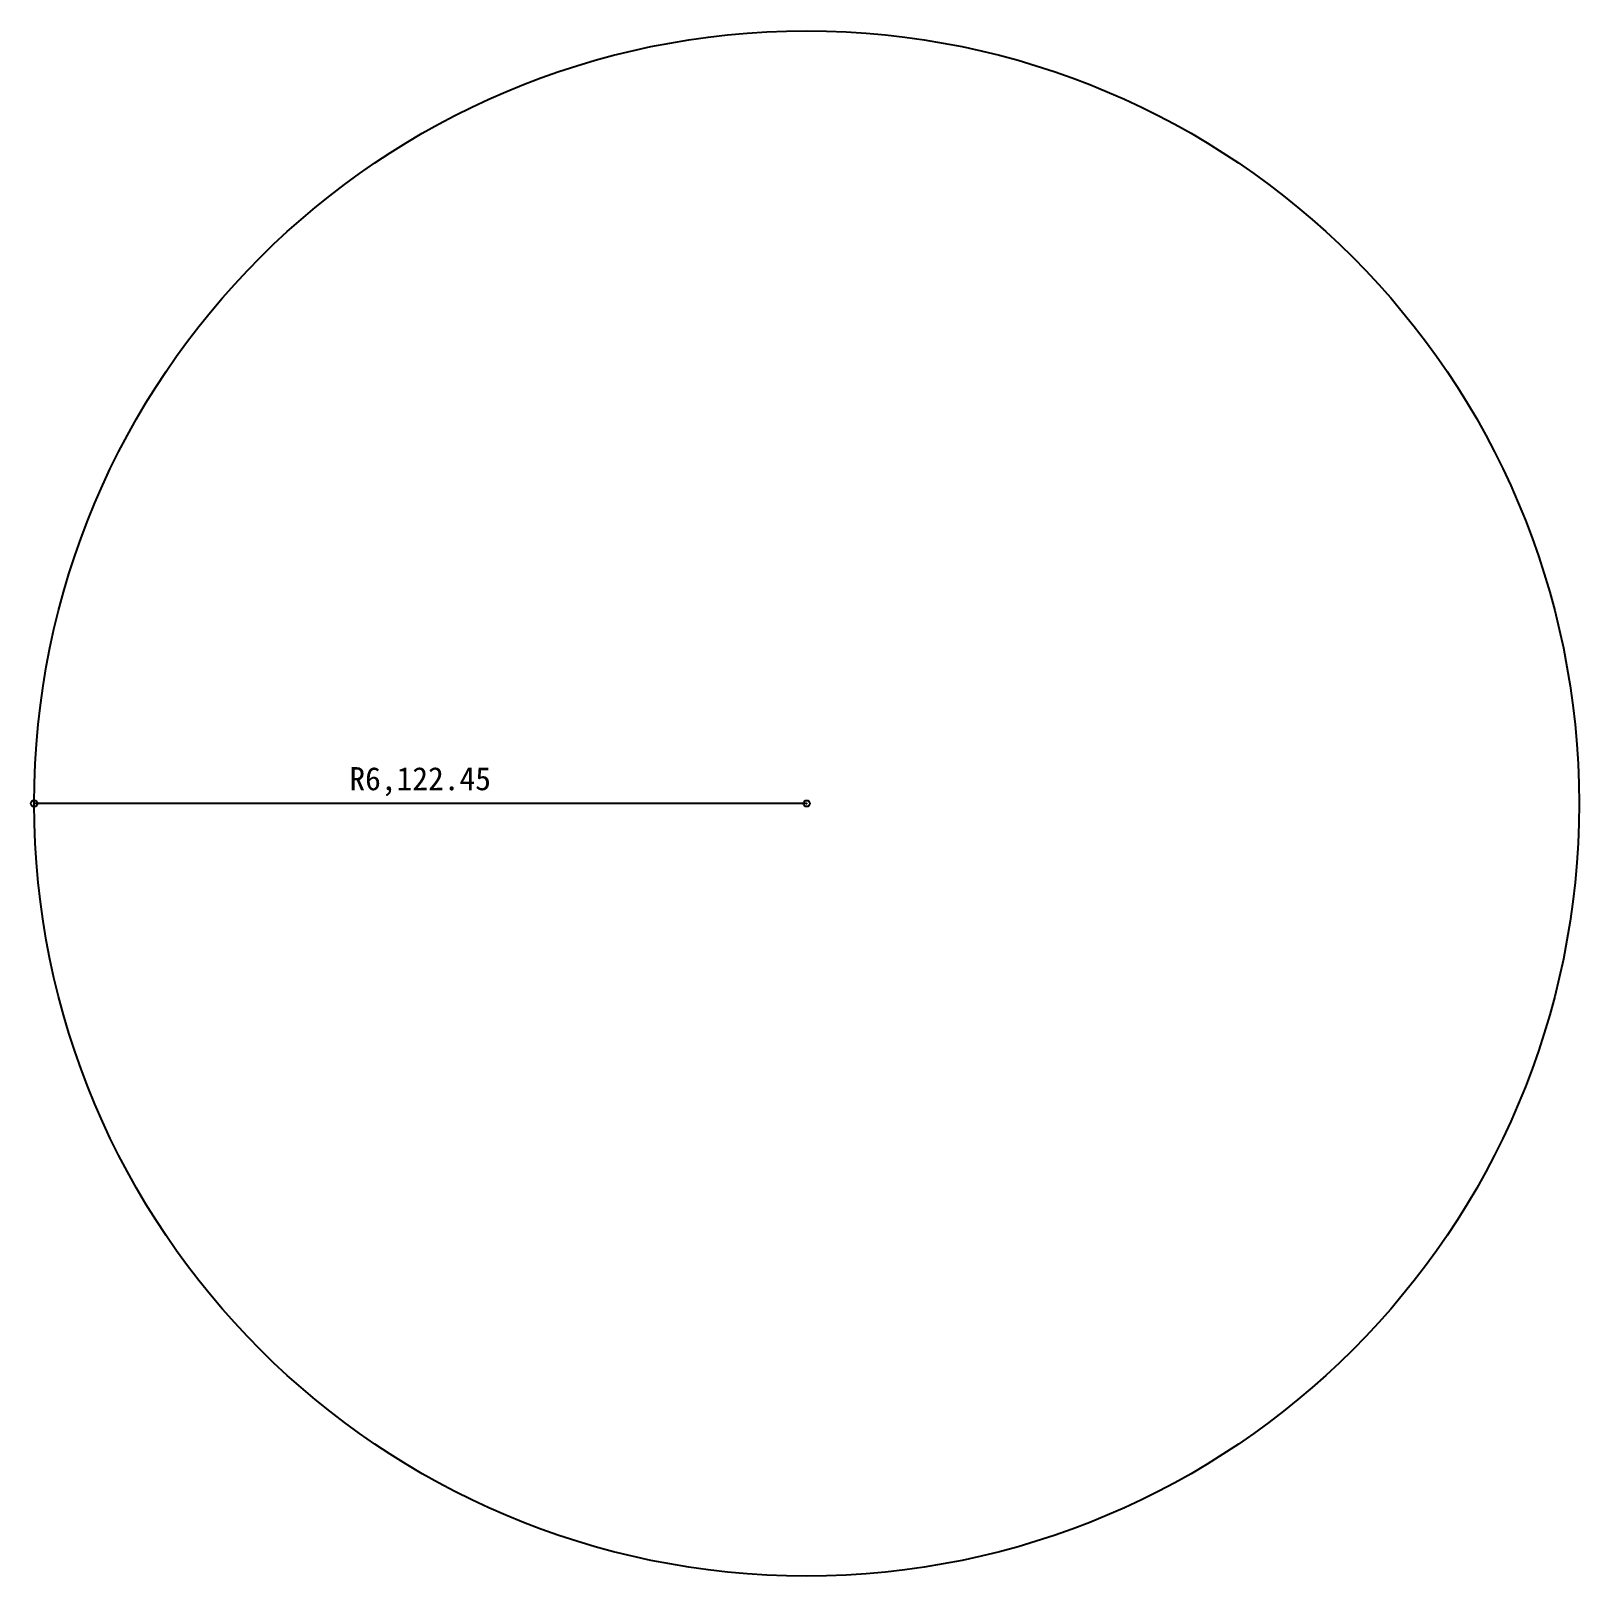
# Model space of a CAD drawing. Units: millimetres at full size, sheet at 1:100. Extents: x -9454 to 2816, y -9612 to 2633.
import ezdxf
from ezdxf.enums import TextEntityAlignment as Align

# ---------------------------------------------------------------- set-up
doc = ezdxf.new("R2010")
doc.units = ezdxf.units.MM
doc.header["$LTSCALE"] = 100
doc.header["$PDMODE"] = 32
doc.header["$PDSIZE"] = 50
doc.layers.add('0-0', color=4, linetype='Continuous')
doc.styles.add('ＭＳ ゴシック', font='')
doc.styles.get('ＭＳ ゴシック').set_extended_font_data('MS Gothic')

msp = doc.modelspace()

# ---------------------------------------------------------------- linework, layer by layer
at = {"layer": '0-0'}
msp.add_line((-3306.1, -3489.8), (-9428.6, -3489.8), dxfattribs=at)
at = {"layer": '0-0', "color": 7}
msp.add_circle((-3306.1, -3489.8), 6122.4, dxfattribs=at)
at = {"layer": '0-0'}
for p in [(-9428.6, -3489.8), (-3306.1, -3489.8)]:
    msp.add_point(p, dxfattribs=at)

# ---------------------------------------------------------------- texts
at = {"layer": '0-0', "style": 'ＭＳ ゴシック'}
msp.add_text('R6,122.45', height=183.3, dxfattribs=at).set_placement((-6929.8, -3439.8), align=Align.BOTTOM_LEFT)

doc.saveas('drawing.dxf')
